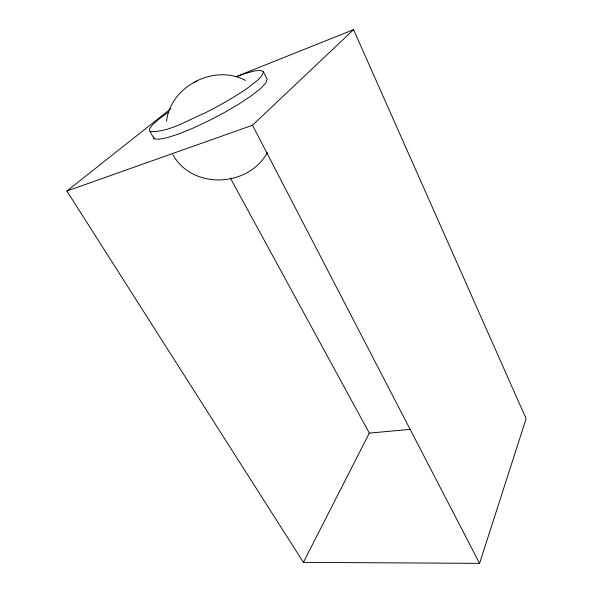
<?xml version="1.0" encoding="UTF-8"?>
<svg xmlns="http://www.w3.org/2000/svg" width="593" height="593" viewBox="0 0 593 593"><rect width="100%" height="100%" fill="white"/><g stroke="black" fill="none" stroke-linecap="round" stroke-linejoin="round"><path stroke-width="0.89" d="M166.529 121.328C170.465 86.059 214.54 63.673 245.532 80.463M170.851 108.675L66.883 191.028L303.394 562.379L479.581 563.35L526.117 418.702L353.569 29.65L235.851 76.734M236.229 76.786L245.309 73.465L254.553 70.945L260.787 70.359L263.44 71.857C261.32 79.462 253.129 83.072 247.659 88.001C233.998 97.43 219.506 105.576 204.726 113.107C187.321 120.268 169.465 132.165 150.103 131.639L149.392 129.126L152.438 124.826L158.887 119.074L168.212 112.292M303.394 562.379L369.32 433.112L230.284 177.93M267.31 152.586C248.682 187.173 192.673 190.094 172.867 154.677M66.883 191.028L252.507 125.227L353.569 29.65M195.705 81.73L196.92 81.071M193.437 82.909L195.46 81.864M369.32 433.112L410.83 429.302M150.103 131.639L154.18 138.747L158.865 139.311L167.293 137.672L179.012 133.855L193.222 128.073L208.847 120.735L224.614 112.433L239.246 103.827L251.558 95.636L260.638 88.49L265.894 82.901L267.117 79.217L263.44 71.857M252.507 125.227L479.581 563.35M153.661 136.998L154.18 138.747"/></g></svg>
